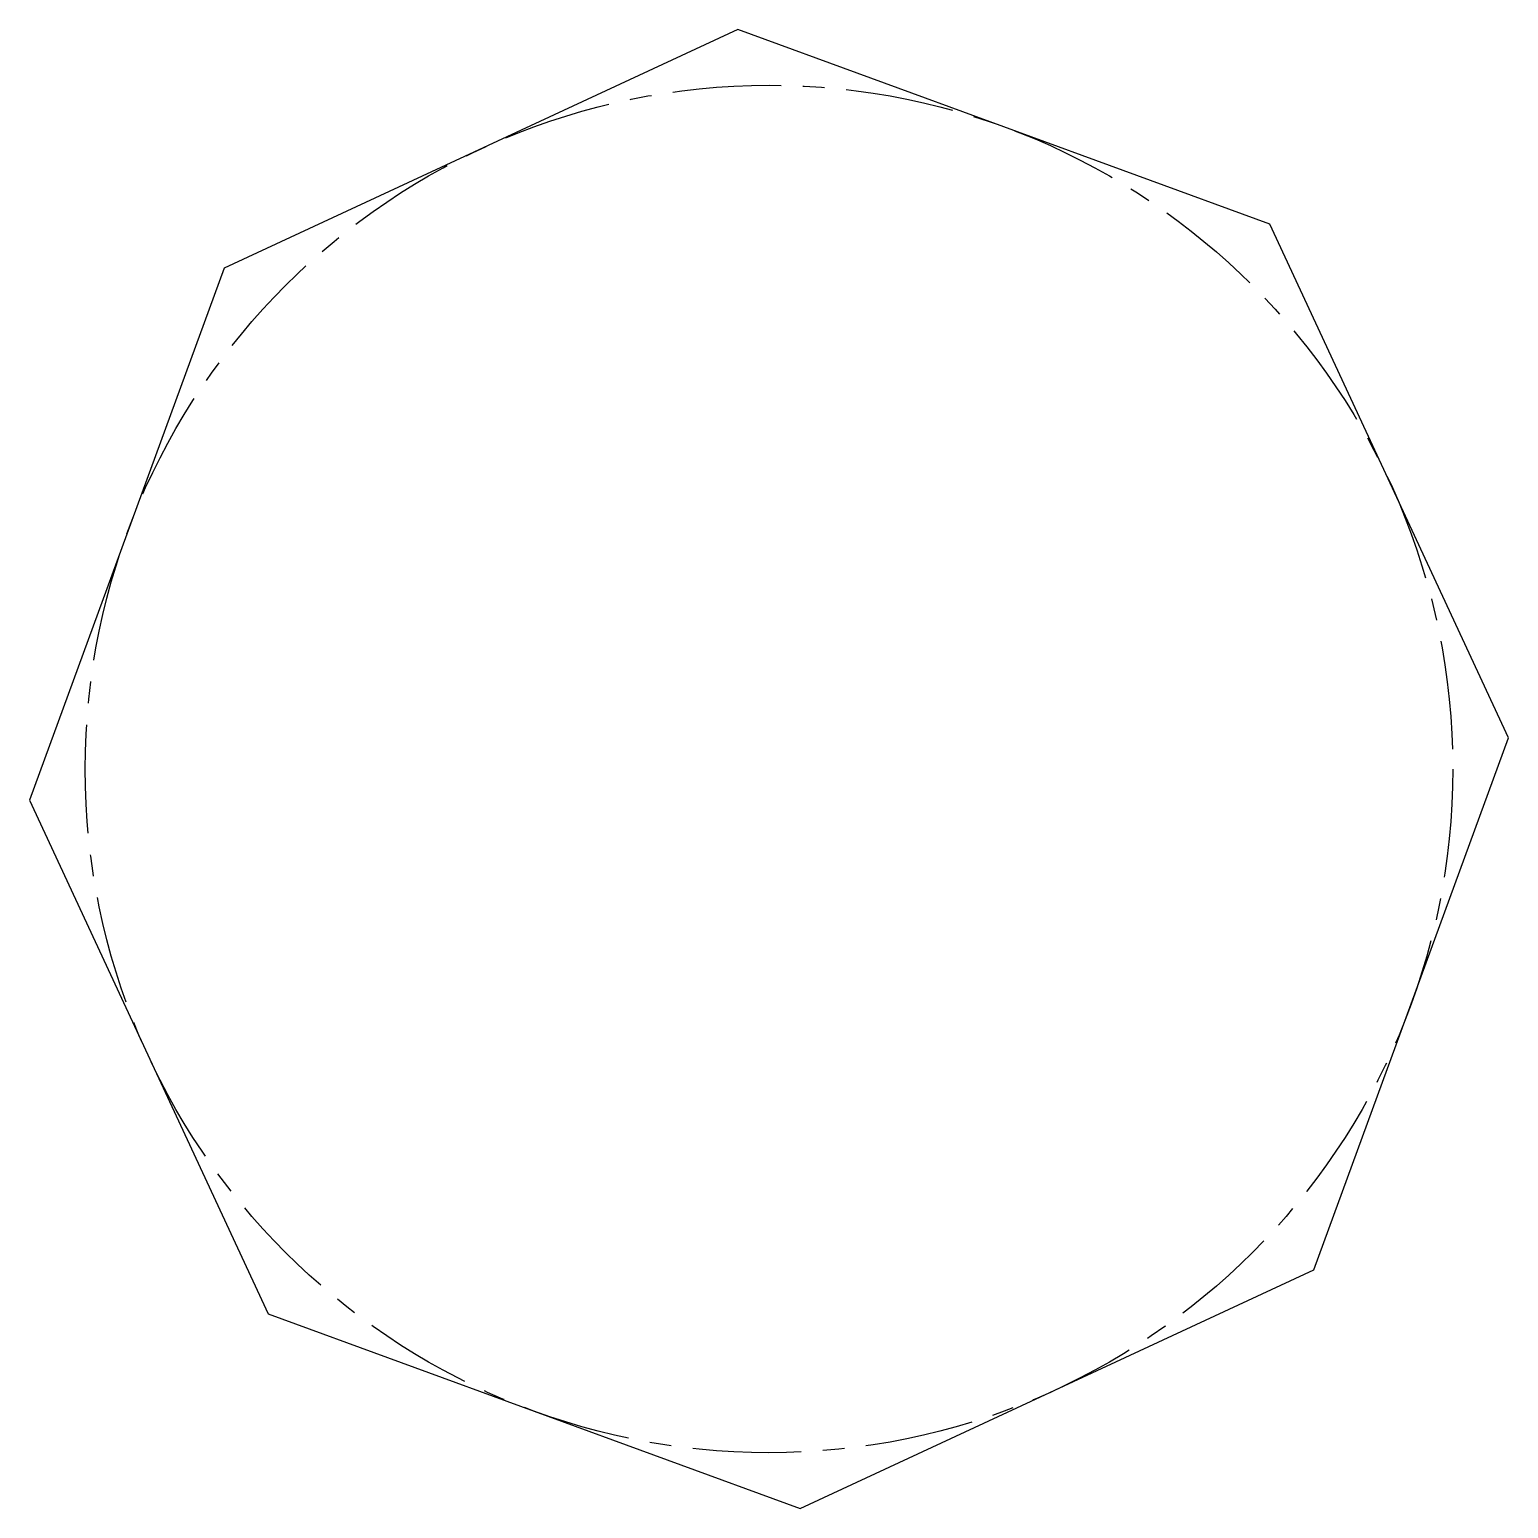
# Model space of a CAD drawing. Header units: millimetres. Extents: x -87 to 87, y -87 to 87.
import ezdxf

# ---------------------------------------------------------------- set-up
doc = ezdxf.new("R2010")
doc.units = ezdxf.units.MM
doc.linetypes.add('CENTERX2', pattern=[20.32, 12.7, -2.54, 2.54, -2.54])

msp = doc.modelspace()

# ---------------------------------------------------------------- linework, layer by layer
at = {"color": 7, "linetype": 'Continuous'}
for p, q in [((-3.63, 86.52), (-63.74, 58.61)), ((58.61, 63.74), (-3.63, 86.52)), ((86.52, 3.63), (58.61, 63.74)), ((-63.74, 58.61), (-86.52, -3.63)), ((63.74, -58.61), (86.52, 3.63)), ((-86.52, -3.63), (-58.61, -63.74)), ((3.63, -86.52), (63.74, -58.61)), ((-58.61, -63.74), (3.63, -86.52))]:
    msp.add_line(p, q, dxfattribs=at)
at = {"color": 7, "linetype": 'CENTERX2'}
msp.add_circle((0, 0), 80, dxfattribs=at)

doc.saveas('drawing.dxf')
